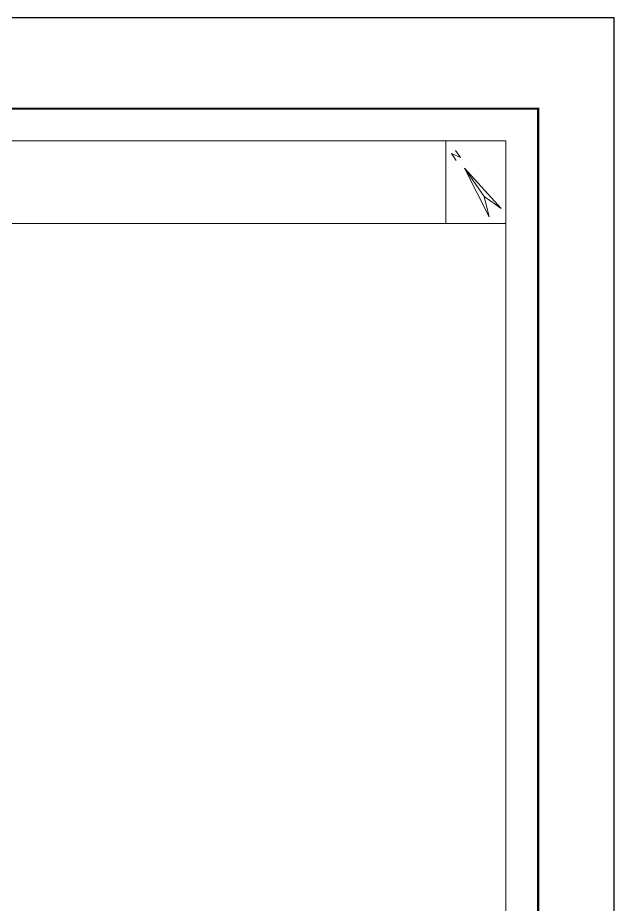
# Model space of a CAD drawing. Extents: x 512858 to 514372, y -232486 to -231710.
# Drawn here: x 513248.85 to 513281.97, y -232149.42 to -232100.17 of the extents above; entities that cross this region are included whole.
import ezdxf
from ezdxf.enums import TextEntityAlignment as Align

# ---------------------------------------------------------------- set-up
doc = ezdxf.new("R2010")
doc.units = 0
doc.header["$LTSCALE"] = 1000
doc.layers.add('图廓', color=252, linetype='Continuous', lineweight=9)
doc.layers.add('打印图框', color=252, linetype='Continuous', plot=False)
doc.styles.add('tkhz1', font='txt.shx', dxfattribs={"width": 0.8, "bigfont": 'hztxt.shx'})

msp = doc.modelspace()

# ---------------------------------------------------------------- linework, layer by layer
at = {"layer": '图廓', "color": 0, "linetype": 'ByBlock'}
for p, q in [((513275.695, -232110.746), (513273.659, -232108.512)), ((513273.659, -232108.512), (513275.023, -232111.209)), ((513274.741, -232110.081), (513273.659, -232108.512))]:
    msp.add_line(p, q, dxfattribs=at)
at = {"layer": '图廓', "color": 0, "linetype": 'ByBlock', "ltscale": 2}
for p, q in [((513275.695, -232110.746), (513273.659, -232108.512)), ((513273.659, -232108.512), (513275.023, -232111.209)), ((513274.741, -232110.081), (513273.659, -232108.512))]:
    msp.add_line(p, q, dxfattribs=at)
at = {"layer": '图廓', "color": 0}
msp.add_line((513174.726, -232111.588), (513275.954, -232111.588), dxfattribs=at)
at = {"layer": '图廓', "color": 0, "const_width": 0.119, "elevation": 0}
msp.add_lwpolyline([(513172.939, -232105.214), (513277.74, -232105.214), (513277.74, -232181.73), (513172.939, -232181.73)], close=True, dxfattribs=at)
at = {"layer": '图廓', "color": 0, "elevation": 0}
msp.add_lwpolyline([(513174.726, -232107), (513275.954, -232107), (513275.954, -232179.944), (513174.726, -232179.944)], close=True, dxfattribs=at)
msp.add_lwpolyline([(513272.608, -232107), (513272.608, -232111.588)], dxfattribs=at)
at = {"layer": '图廓', "color": 0, "linetype": 'ByBlock', "ltscale": 2, "elevation": 0}
for points in [[(513274.741, -232110.081), (513275.023, -232111.209)], [(513274.741, -232110.081), (513275.695, -232110.746)]]:
    msp.add_lwpolyline(points, dxfattribs=at)
at = {"layer": '打印图框', "color": 6, "ltscale": 0.5, "elevation": 0}
msp.add_lwpolyline([(513168.658, -232185.142), (513281.966, -232185.142), (513281.966, -232100.169), (513168.658, -232100.169)], close=True, dxfattribs=at)

# ---------------------------------------------------------------- texts
at = {"layer": '图廓', "color": 0, "linetype": 'ByBlock', "style": 'tkhz1'}
msp.add_text('N', height=0.476, rotation=34.5814, dxfattribs=at).set_placement((513273.041, -232107.616), align=Align.TOP_CENTER)
at = {"layer": '图廓', "color": 0, "linetype": 'ByBlock', "ltscale": 2, "style": 'tkhz1'}
msp.add_text('N', height=0.476, rotation=34.5814, dxfattribs=at).set_placement((513273.041, -232107.616), align=Align.TOP_CENTER)

doc.saveas('drawing.dxf')
